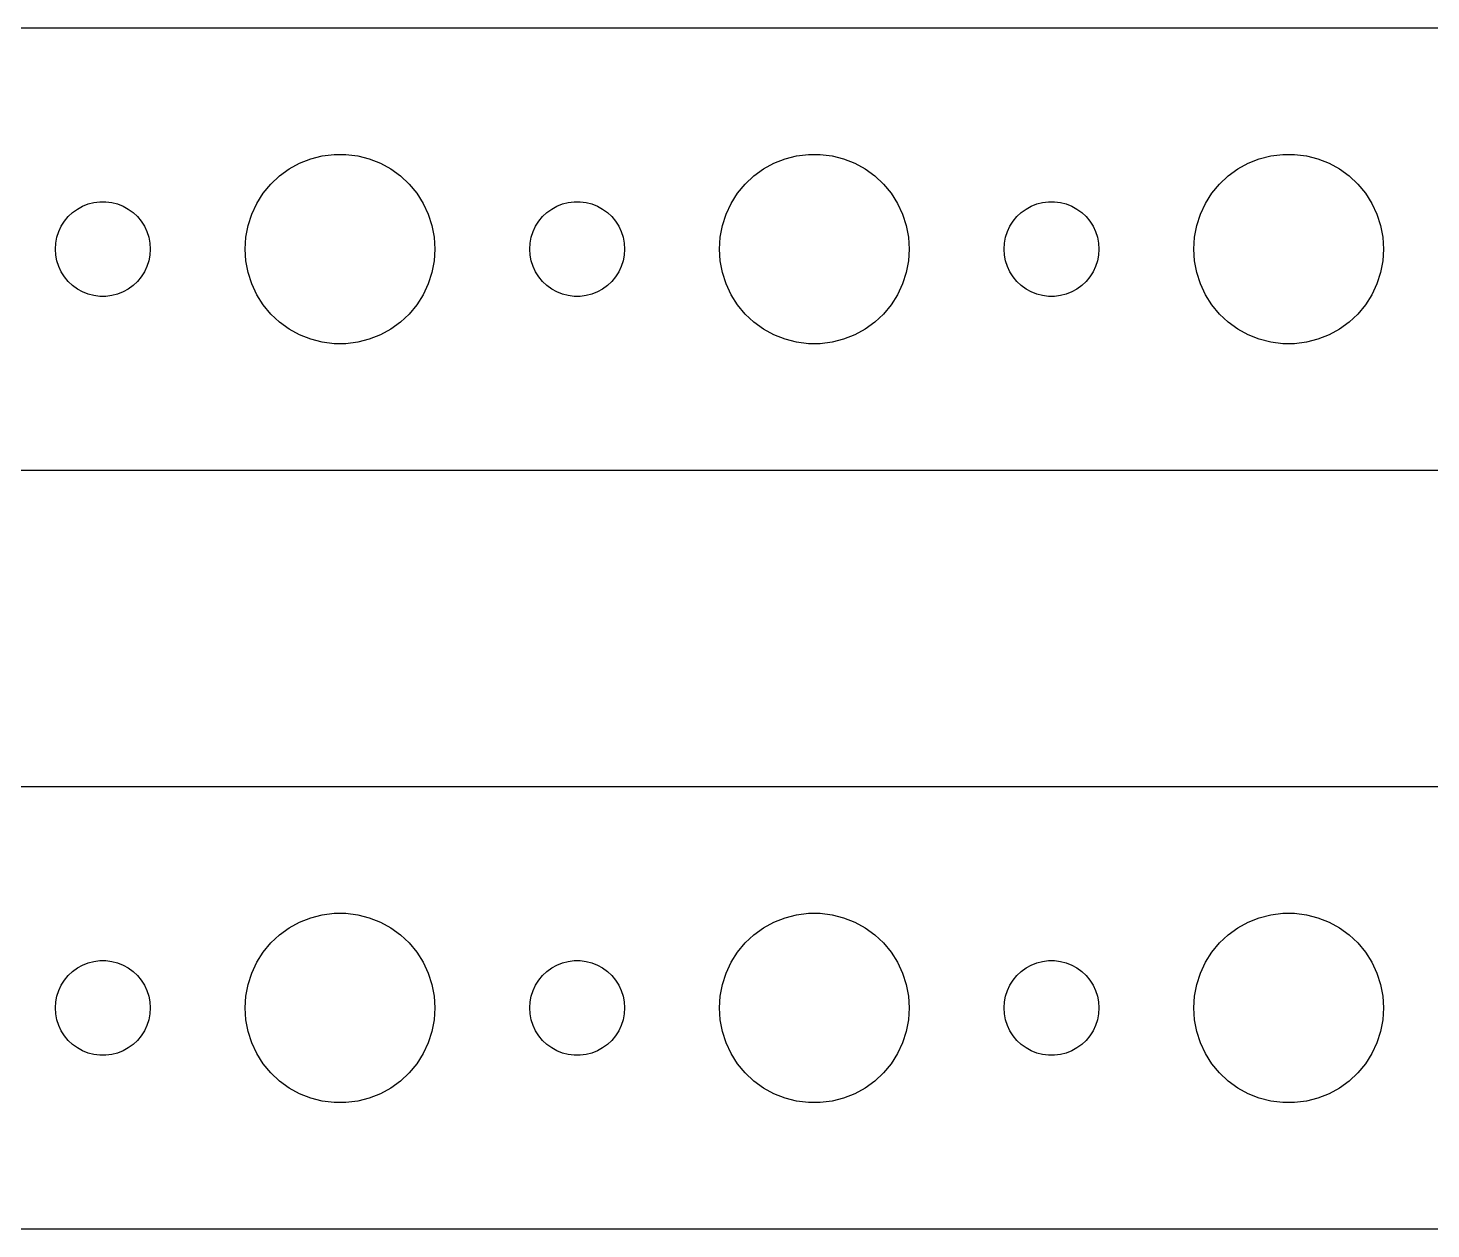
# Model space of a CAD drawing. Header units: metres. Extents: x -90 to 90, y 65 to 151.
# Drawn here: x -47.37 to -3, y 113.01 to 150.99 of the extents above; entities that cross this region are included whole.
import ezdxf

# ---------------------------------------------------------------- set-up
doc = ezdxf.new("R2010")
doc.units = ezdxf.units.M

msp = doc.modelspace()

# ---------------------------------------------------------------- linework, layer by layer
for p, q in [((84.8139, 150.99), (-84.8139, 150.99)), ((-38.7773, 146.714), (-38.427, 146.853)), ((-38.427, 146.853), (-38.0621, 146.947)), ((-38.0621, 146.947), (-37.6884, 146.994)), ((-37.6884, 146.994), (-37.3116, 146.994)), ((-37.3116, 146.994), (-36.9379, 146.947)), ((-36.9379, 146.947), (-36.5729, 146.853)), ((-36.5729, 146.853), (-36.2227, 146.714)), ((-23.7773, 146.714), (-23.427, 146.853)), ((-23.427, 146.853), (-23.0621, 146.947)), ((-23.0621, 146.947), (-22.6884, 146.994)), ((-22.6884, 146.994), (-22.3116, 146.994)), ((-22.3116, 146.994), (-21.9379, 146.947)), ((-21.9379, 146.947), (-21.5729, 146.853)), ((-21.5729, 146.853), (-21.2227, 146.714)), ((-8.77733, 146.714), (-8.42705, 146.853)), ((-8.42705, 146.853), (-8.06213, 146.947)), ((-8.06213, 146.947), (-7.68837, 146.994)), ((-7.68837, 146.994), (-7.31161, 146.994)), ((-7.31161, 146.994), (-6.93785, 146.947)), ((-6.93785, 146.947), (-6.57294, 146.853)), ((-6.57294, 146.853), (-6.22266, 146.714)), ((-39.4123, 146.312), (-39.1075, 146.533)), ((-39.1075, 146.533), (-38.7773, 146.714)), ((-36.2227, 146.714), (-35.8925, 146.533)), ((-35.8925, 146.533), (-35.5877, 146.312)), ((-24.4123, 146.312), (-24.1075, 146.533)), ((-24.1075, 146.533), (-23.7773, 146.714)), ((-21.2227, 146.714), (-20.8925, 146.533)), ((-20.8925, 146.533), (-20.5877, 146.312)), ((-9.41226, 146.312), (-9.10747, 146.533)), ((-9.10747, 146.533), (-8.77733, 146.714)), ((-6.22266, 146.714), (-5.89252, 146.533)), ((-5.89252, 146.533), (-5.58772, 146.312)), ((-39.927, 145.763), (-39.6869, 146.054)), ((-39.6869, 146.054), (-39.4123, 146.312)), ((-35.5877, 146.312), (-35.3131, 146.054)), ((-35.3131, 146.054), (-35.0729, 145.763)), ((-24.927, 145.763), (-24.6869, 146.054)), ((-24.6869, 146.054), (-24.4123, 146.312)), ((-20.5877, 146.312), (-20.3131, 146.054)), ((-20.3131, 146.054), (-20.0729, 145.763)), ((-9.92705, 145.763), (-9.6869, 146.054)), ((-9.6869, 146.054), (-9.41226, 146.312)), ((-5.58772, 146.312), (-5.31308, 146.054)), ((-5.31308, 146.054), (-5.07294, 145.763)), ((-40.1289, 145.445), (-39.927, 145.763)), ((-35.0729, 145.763), (-34.8711, 145.445)), ((-25.1289, 145.445), (-24.927, 145.763)), ((-20.0729, 145.763), (-19.8711, 145.445)), ((-10.1289, 145.445), (-9.92705, 145.763)), ((-5.07294, 145.763), (-4.87108, 145.445)), ((-46.0934, 145.027), (-45.9561, 145.156)), ((-45.9561, 145.156), (-45.8037, 145.266)), ((-45.8037, 145.266), (-45.6387, 145.357)), ((-45.6387, 145.357), (-45.4635, 145.427)), ((-45.4635, 145.427), (-45.2811, 145.473)), ((-45.2811, 145.473), (-45.0942, 145.497)), ((-45.0942, 145.497), (-44.9058, 145.497)), ((-44.9058, 145.497), (-44.7189, 145.473)), ((-44.7189, 145.473), (-44.5365, 145.427)), ((-44.5365, 145.427), (-44.3613, 145.357)), ((-44.3613, 145.357), (-44.1963, 145.266)), ((-44.1963, 145.266), (-44.0439, 145.156)), ((-44.0439, 145.156), (-43.9065, 145.027)), ((-40.4057, 144.746), (-40.2893, 145.104)), ((-40.2893, 145.104), (-40.1289, 145.445)), ((-34.8711, 145.445), (-34.7107, 145.104)), ((-34.7107, 145.104), (-34.5942, 144.746)), ((-31.0934, 145.027), (-30.9561, 145.156)), ((-30.9561, 145.156), (-30.8037, 145.266)), ((-30.8037, 145.266), (-30.6387, 145.357)), ((-30.6387, 145.357), (-30.4635, 145.427)), ((-30.4635, 145.427), (-30.2811, 145.473)), ((-30.2811, 145.473), (-30.0942, 145.497)), ((-30.0942, 145.497), (-29.9058, 145.497)), ((-29.9058, 145.497), (-29.7189, 145.473)), ((-29.7189, 145.473), (-29.5365, 145.427)), ((-29.5365, 145.427), (-29.3613, 145.357)), ((-29.3613, 145.357), (-29.1963, 145.266)), ((-29.1963, 145.266), (-29.0439, 145.156)), ((-29.0439, 145.156), (-28.9065, 145.027)), ((-25.4057, 144.746), (-25.2893, 145.104)), ((-25.2893, 145.104), (-25.1289, 145.445)), ((-19.8711, 145.445), (-19.7107, 145.104)), ((-19.7107, 145.104), (-19.5942, 144.746)), ((-16.0934, 145.027), (-15.9561, 145.156)), ((-15.9561, 145.156), (-15.8037, 145.266)), ((-15.8037, 145.266), (-15.6387, 145.357)), ((-15.6387, 145.357), (-15.4635, 145.427)), ((-15.4635, 145.427), (-15.2811, 145.473)), ((-15.2811, 145.473), (-15.0942, 145.497)), ((-15.0942, 145.497), (-14.9058, 145.497)), ((-14.9058, 145.497), (-14.7189, 145.473)), ((-14.7189, 145.473), (-14.5365, 145.427)), ((-14.5365, 145.427), (-14.3613, 145.357)), ((-14.3613, 145.357), (-14.1963, 145.266)), ((-14.1963, 145.266), (-14.0439, 145.156)), ((-14.0439, 145.156), (-13.9065, 145.027)), ((-10.4057, 144.746), (-10.2893, 145.104)), ((-10.2893, 145.104), (-10.1289, 145.445)), ((-4.87108, 145.445), (-4.71066, 145.104)), ((-4.71066, 145.104), (-4.59424, 144.746)), ((-46.3947, 144.552), (-46.3145, 144.723)), ((-46.3145, 144.723), (-46.2135, 144.882)), ((-46.2135, 144.882), (-46.0934, 145.027)), ((-43.9065, 145.027), (-43.7865, 144.882)), ((-43.7865, 144.882), (-43.6855, 144.723)), ((-43.6855, 144.723), (-43.6053, 144.552)), ((-40.4763, 144.376), (-40.4057, 144.746)), ((-34.5942, 144.746), (-34.5237, 144.376)), ((-31.3947, 144.552), (-31.3145, 144.723)), ((-31.3145, 144.723), (-31.2135, 144.882)), ((-31.2135, 144.882), (-31.0934, 145.027)), ((-28.9065, 145.027), (-28.7865, 144.882)), ((-28.7865, 144.882), (-28.6855, 144.723)), ((-28.6855, 144.723), (-28.6053, 144.552)), ((-25.4763, 144.376), (-25.4057, 144.746)), ((-19.5942, 144.746), (-19.5237, 144.376)), ((-16.3947, 144.552), (-16.3145, 144.723)), ((-16.3145, 144.723), (-16.2135, 144.882)), ((-16.2135, 144.882), (-16.0934, 145.027)), ((-13.9065, 145.027), (-13.7865, 144.882)), ((-13.7865, 144.882), (-13.6855, 144.723)), ((-13.6855, 144.723), (-13.6053, 144.552)), ((-10.4763, 144.376), (-10.4057, 144.746)), ((-4.59424, 144.746), (-4.52365, 144.376)), ((-46.5, 144), (-46.4882, 144.188)), ((-46.4882, 144.188), (-46.4529, 144.373)), ((-46.4529, 144.373), (-46.3947, 144.552)), ((-43.6053, 144.552), (-43.5471, 144.373)), ((-43.5471, 144.373), (-43.5118, 144.188)), ((-43.5118, 144.188), (-43.5, 144)), ((-40.5, 144), (-40.4763, 144.376)), ((-34.5237, 144.376), (-34.5, 144)), ((-31.5, 144), (-31.4882, 144.188)), ((-31.4882, 144.188), (-31.4529, 144.373)), ((-31.4529, 144.373), (-31.3947, 144.552)), ((-28.6053, 144.552), (-28.5471, 144.373)), ((-28.5471, 144.373), (-28.5118, 144.188)), ((-28.5118, 144.188), (-28.5, 144)), ((-25.5, 144), (-25.4763, 144.376)), ((-19.5237, 144.376), (-19.5, 144)), ((-16.5, 144), (-16.4882, 144.188)), ((-16.4882, 144.188), (-16.4529, 144.373)), ((-16.4529, 144.373), (-16.3947, 144.552)), ((-13.6053, 144.552), (-13.5471, 144.373)), ((-13.5471, 144.373), (-13.5118, 144.188)), ((-13.5118, 144.188), (-13.5, 144)), ((-10.5, 144), (-10.4763, 144.376)), ((-4.52365, 144.376), (-4.5, 144)), ((-46.4882, 143.812), (-46.5, 144)), ((-46.4529, 143.627), (-46.4882, 143.812)), ((-43.5118, 143.812), (-43.5471, 143.627)), ((-43.5, 144), (-43.5118, 143.812)), ((-40.4763, 143.624), (-40.5, 144)), ((-34.5, 144), (-34.5237, 143.624)), ((-31.4882, 143.812), (-31.5, 144)), ((-31.4529, 143.627), (-31.4882, 143.812)), ((-28.5118, 143.812), (-28.5471, 143.627)), ((-28.5, 144), (-28.5118, 143.812)), ((-25.4763, 143.624), (-25.5, 144)), ((-19.5, 144), (-19.5237, 143.624)), ((-16.4882, 143.812), (-16.5, 144)), ((-16.4529, 143.627), (-16.4882, 143.812)), ((-13.5118, 143.812), (-13.5471, 143.627)), ((-13.5, 144), (-13.5118, 143.812)), ((-10.4763, 143.624), (-10.5, 144)), ((-4.5, 144), (-4.52365, 143.624)), ((-46.3947, 143.448), (-46.4529, 143.627)), ((-46.3145, 143.277), (-46.3947, 143.448)), ((-43.6053, 143.448), (-43.6855, 143.277)), ((-43.5471, 143.627), (-43.6053, 143.448)), ((-40.4057, 143.254), (-40.4763, 143.624)), ((-34.5237, 143.624), (-34.5942, 143.254)), ((-31.3947, 143.448), (-31.4529, 143.627)), ((-31.3145, 143.277), (-31.3947, 143.448)), ((-28.6053, 143.448), (-28.6855, 143.277)), ((-28.5471, 143.627), (-28.6053, 143.448)), ((-25.4057, 143.254), (-25.4763, 143.624)), ((-19.5237, 143.624), (-19.5942, 143.254)), ((-16.3947, 143.448), (-16.4529, 143.627)), ((-16.3145, 143.277), (-16.3947, 143.448)), ((-13.6053, 143.448), (-13.6855, 143.277)), ((-13.5471, 143.627), (-13.6053, 143.448)), ((-10.4057, 143.254), (-10.4763, 143.624)), ((-4.52365, 143.624), (-4.59424, 143.254)), ((-46.2135, 143.118), (-46.3145, 143.277)), ((-46.0934, 142.973), (-46.2135, 143.118)), ((-45.9561, 142.844), (-46.0934, 142.973)), ((-43.9065, 142.973), (-44.0439, 142.844)), ((-43.7865, 143.118), (-43.9065, 142.973)), ((-43.6855, 143.277), (-43.7865, 143.118)), ((-40.2893, 142.896), (-40.4057, 143.254)), ((-40.1289, 142.555), (-40.2893, 142.896)), ((-34.7107, 142.896), (-34.8711, 142.555)), ((-34.5942, 143.254), (-34.7107, 142.896)), ((-31.2135, 143.118), (-31.3145, 143.277)), ((-31.0934, 142.973), (-31.2135, 143.118)), ((-30.9561, 142.844), (-31.0934, 142.973)), ((-28.9065, 142.973), (-29.0439, 142.844)), ((-28.7865, 143.118), (-28.9065, 142.973)), ((-28.6855, 143.277), (-28.7865, 143.118)), ((-25.2893, 142.896), (-25.4057, 143.254)), ((-25.1289, 142.555), (-25.2893, 142.896)), ((-19.7107, 142.896), (-19.8711, 142.555)), ((-19.5942, 143.254), (-19.7107, 142.896)), ((-16.2135, 143.118), (-16.3145, 143.277)), ((-16.0934, 142.973), (-16.2135, 143.118)), ((-15.9561, 142.844), (-16.0934, 142.973)), ((-13.9065, 142.973), (-14.0439, 142.844)), ((-13.7865, 143.118), (-13.9065, 142.973)), ((-13.6855, 143.277), (-13.7865, 143.118)), ((-10.2893, 142.896), (-10.4057, 143.254)), ((-10.1289, 142.555), (-10.2893, 142.896)), ((-4.71066, 142.896), (-4.87108, 142.555)), ((-4.59424, 143.254), (-4.71066, 142.896)), ((-45.8037, 142.734), (-45.9561, 142.844)), ((-45.6387, 142.643), (-45.8037, 142.734)), ((-45.4635, 142.573), (-45.6387, 142.643)), ((-45.2811, 142.527), (-45.4635, 142.573)), ((-45.0942, 142.503), (-45.2811, 142.527)), ((-44.9058, 142.503), (-45.0942, 142.503)), ((-44.7189, 142.527), (-44.9058, 142.503)), ((-44.5365, 142.573), (-44.7189, 142.527)), ((-44.3613, 142.643), (-44.5365, 142.573)), ((-44.1963, 142.734), (-44.3613, 142.643)), ((-44.0439, 142.844), (-44.1963, 142.734)), ((-39.927, 142.237), (-40.1289, 142.555)), ((-34.8711, 142.555), (-35.0729, 142.237)), ((-30.8037, 142.734), (-30.9561, 142.844)), ((-30.6387, 142.643), (-30.8037, 142.734)), ((-30.4635, 142.573), (-30.6387, 142.643)), ((-30.2811, 142.527), (-30.4635, 142.573)), ((-30.0942, 142.503), (-30.2811, 142.527)), ((-29.9058, 142.503), (-30.0942, 142.503)), ((-29.7189, 142.527), (-29.9058, 142.503)), ((-29.5365, 142.573), (-29.7189, 142.527)), ((-29.3613, 142.643), (-29.5365, 142.573)), ((-29.1963, 142.734), (-29.3613, 142.643)), ((-29.0439, 142.844), (-29.1963, 142.734)), ((-24.927, 142.237), (-25.1289, 142.555)), ((-19.8711, 142.555), (-20.0729, 142.237)), ((-15.8037, 142.734), (-15.9561, 142.844)), ((-15.6387, 142.643), (-15.8037, 142.734)), ((-15.4635, 142.573), (-15.6387, 142.643)), ((-15.2811, 142.527), (-15.4635, 142.573)), ((-15.0942, 142.503), (-15.2811, 142.527)), ((-14.9058, 142.503), (-15.0942, 142.503)), ((-14.7189, 142.527), (-14.9058, 142.503)), ((-14.5365, 142.573), (-14.7189, 142.527)), ((-14.3613, 142.643), (-14.5365, 142.573)), ((-14.1963, 142.734), (-14.3613, 142.643)), ((-14.0439, 142.844), (-14.1963, 142.734)), ((-9.92705, 142.237), (-10.1289, 142.555)), ((-4.87108, 142.555), (-5.07294, 142.237)), ((-39.6869, 141.946), (-39.927, 142.237)), ((-35.0729, 142.237), (-35.3131, 141.946)), ((-24.6869, 141.946), (-24.927, 142.237)), ((-20.0729, 142.237), (-20.3131, 141.946)), ((-9.6869, 141.946), (-9.92705, 142.237)), ((-5.07294, 142.237), (-5.31308, 141.946)), ((-39.4123, 141.688), (-39.6869, 141.946)), ((-39.1075, 141.467), (-39.4123, 141.688)), ((-35.5877, 141.688), (-35.8925, 141.467)), ((-35.3131, 141.946), (-35.5877, 141.688)), ((-24.4123, 141.688), (-24.6869, 141.946)), ((-24.1075, 141.467), (-24.4123, 141.688)), ((-20.5877, 141.688), (-20.8925, 141.467)), ((-20.3131, 141.946), (-20.5877, 141.688)), ((-9.41226, 141.688), (-9.6869, 141.946)), ((-9.10747, 141.467), (-9.41226, 141.688)), ((-5.58772, 141.688), (-5.89252, 141.467)), ((-5.31308, 141.946), (-5.58772, 141.688)), ((-38.7773, 141.286), (-39.1075, 141.467)), ((-38.427, 141.147), (-38.7773, 141.286)), ((-38.0621, 141.053), (-38.427, 141.147)), ((-36.5729, 141.147), (-36.9379, 141.053)), ((-36.2227, 141.286), (-36.5729, 141.147)), ((-35.8925, 141.467), (-36.2227, 141.286)), ((-23.7773, 141.286), (-24.1075, 141.467)), ((-23.427, 141.147), (-23.7773, 141.286)), ((-23.0621, 141.053), (-23.427, 141.147)), ((-21.5729, 141.147), (-21.9379, 141.053)), ((-21.2227, 141.286), (-21.5729, 141.147)), ((-20.8925, 141.467), (-21.2227, 141.286)), ((-8.77733, 141.286), (-9.10747, 141.467)), ((-8.42705, 141.147), (-8.77733, 141.286)), ((-8.06213, 141.053), (-8.42705, 141.147)), ((-6.57294, 141.147), (-6.93785, 141.053)), ((-6.22266, 141.286), (-6.57294, 141.147)), ((-5.89252, 141.467), (-6.22266, 141.286)), ((-37.6884, 141.006), (-38.0621, 141.053)), ((-37.3116, 141.006), (-37.6884, 141.006)), ((-36.9379, 141.053), (-37.3116, 141.006)), ((-22.6884, 141.006), (-23.0621, 141.053)), ((-22.3116, 141.006), (-22.6884, 141.006)), ((-21.9379, 141.053), (-22.3116, 141.006)), ((-7.68837, 141.006), (-8.06213, 141.053)), ((-7.31161, 141.006), (-7.68837, 141.006)), ((-6.93785, 141.053), (-7.31161, 141.006)), ((-84.8139, 137.01), (84.8139, 137.01)), ((84.8139, 126.99), (-84.8139, 126.99)), ((-38.427, 122.853), (-38.0621, 122.947)), ((-38.0621, 122.947), (-37.6884, 122.994)), ((-37.6884, 122.994), (-37.3116, 122.994)), ((-37.3116, 122.994), (-36.9379, 122.947)), ((-36.9379, 122.947), (-36.5729, 122.853)), ((-23.427, 122.853), (-23.0621, 122.947)), ((-23.0621, 122.947), (-22.6884, 122.994)), ((-22.6884, 122.994), (-22.3116, 122.994)), ((-22.3116, 122.994), (-21.9379, 122.947)), ((-21.9379, 122.947), (-21.5729, 122.853)), ((-8.42705, 122.853), (-8.06213, 122.947)), ((-8.06213, 122.947), (-7.68837, 122.994)), ((-7.68837, 122.994), (-7.31161, 122.994)), ((-7.31161, 122.994), (-6.93785, 122.947)), ((-6.93785, 122.947), (-6.57294, 122.853)), ((-39.4123, 122.312), (-39.1075, 122.533)), ((-39.1075, 122.533), (-38.7773, 122.714)), ((-38.7773, 122.714), (-38.427, 122.853)), ((-36.5729, 122.853), (-36.2227, 122.714)), ((-36.2227, 122.714), (-35.8925, 122.533)), ((-35.8925, 122.533), (-35.5877, 122.312)), ((-24.4123, 122.312), (-24.1075, 122.533)), ((-24.1075, 122.533), (-23.7773, 122.714)), ((-23.7773, 122.714), (-23.427, 122.853)), ((-21.5729, 122.853), (-21.2227, 122.714)), ((-21.2227, 122.714), (-20.8925, 122.533)), ((-20.8925, 122.533), (-20.5877, 122.312)), ((-9.41226, 122.312), (-9.10747, 122.533)), ((-9.10747, 122.533), (-8.77733, 122.714)), ((-8.77733, 122.714), (-8.42705, 122.853)), ((-6.57294, 122.853), (-6.22266, 122.714)), ((-6.22266, 122.714), (-5.89252, 122.533)), ((-5.89252, 122.533), (-5.58772, 122.312)), ((-39.927, 121.763), (-39.6869, 122.054)), ((-39.6869, 122.054), (-39.4123, 122.312)), ((-35.5877, 122.312), (-35.3131, 122.054)), ((-35.3131, 122.054), (-35.0729, 121.763)), ((-24.927, 121.763), (-24.6869, 122.054)), ((-24.6869, 122.054), (-24.4123, 122.312)), ((-20.5877, 122.312), (-20.3131, 122.054)), ((-20.3131, 122.054), (-20.0729, 121.763)), ((-9.92705, 121.763), (-9.6869, 122.054)), ((-9.6869, 122.054), (-9.41226, 122.312)), ((-5.58772, 122.312), (-5.31308, 122.054)), ((-5.31308, 122.054), (-5.07294, 121.763)), ((-40.1289, 121.445), (-39.927, 121.763)), ((-35.0729, 121.763), (-34.8711, 121.445)), ((-25.1289, 121.445), (-24.927, 121.763)), ((-20.0729, 121.763), (-19.8711, 121.445)), ((-10.1289, 121.445), (-9.92705, 121.763)), ((-5.07294, 121.763), (-4.87108, 121.445)), ((-46.0934, 121.027), (-45.9561, 121.156)), ((-45.9561, 121.156), (-45.8037, 121.266)), ((-45.8037, 121.266), (-45.6387, 121.357)), ((-45.6387, 121.357), (-45.4635, 121.427)), ((-45.4635, 121.427), (-45.2811, 121.473)), ((-45.2811, 121.473), (-45.0942, 121.497)), ((-45.0942, 121.497), (-44.9058, 121.497)), ((-44.9058, 121.497), (-44.7189, 121.473)), ((-44.7189, 121.473), (-44.5365, 121.427)), ((-44.5365, 121.427), (-44.3613, 121.357)), ((-44.3613, 121.357), (-44.1963, 121.266)), ((-44.1963, 121.266), (-44.0439, 121.156)), ((-44.0439, 121.156), (-43.9065, 121.027)), ((-40.2893, 121.104), (-40.1289, 121.445)), ((-34.8711, 121.445), (-34.7107, 121.104)), ((-31.0934, 121.027), (-30.9561, 121.156)), ((-30.9561, 121.156), (-30.8037, 121.266)), ((-30.8037, 121.266), (-30.6387, 121.357)), ((-30.6387, 121.357), (-30.4635, 121.427)), ((-30.4635, 121.427), (-30.2811, 121.473)), ((-30.2811, 121.473), (-30.0942, 121.497)), ((-30.0942, 121.497), (-29.9058, 121.497)), ((-29.9058, 121.497), (-29.7189, 121.473)), ((-29.7189, 121.473), (-29.5365, 121.427)), ((-29.5365, 121.427), (-29.3613, 121.357)), ((-29.3613, 121.357), (-29.1963, 121.266)), ((-29.1963, 121.266), (-29.0439, 121.156)), ((-29.0439, 121.156), (-28.9065, 121.027)), ((-25.2893, 121.104), (-25.1289, 121.445)), ((-19.8711, 121.445), (-19.7107, 121.104)), ((-16.0934, 121.027), (-15.9561, 121.156)), ((-15.9561, 121.156), (-15.8037, 121.266)), ((-15.8037, 121.266), (-15.6387, 121.357)), ((-15.6387, 121.357), (-15.4635, 121.427)), ((-15.4635, 121.427), (-15.2811, 121.473)), ((-15.2811, 121.473), (-15.0942, 121.497)), ((-15.0942, 121.497), (-14.9058, 121.497)), ((-14.9058, 121.497), (-14.7189, 121.473)), ((-14.7189, 121.473), (-14.5365, 121.427)), ((-14.5365, 121.427), (-14.3613, 121.357)), ((-14.3613, 121.357), (-14.1963, 121.266)), ((-14.1963, 121.266), (-14.0439, 121.156)), ((-14.0439, 121.156), (-13.9065, 121.027)), ((-10.2893, 121.104), (-10.1289, 121.445)), ((-4.87108, 121.445), (-4.71066, 121.104)), ((-46.3947, 120.552), (-46.3145, 120.723)), ((-46.3145, 120.723), (-46.2135, 120.882)), ((-46.2135, 120.882), (-46.0934, 121.027)), ((-43.9065, 121.027), (-43.7865, 120.882)), ((-43.7865, 120.882), (-43.6855, 120.723)), ((-43.6855, 120.723), (-43.6053, 120.552)), ((-40.4763, 120.376), (-40.4057, 120.746)), ((-40.4057, 120.746), (-40.2893, 121.104)), ((-34.7107, 121.104), (-34.5942, 120.746)), ((-34.5942, 120.746), (-34.5237, 120.376)), ((-31.3947, 120.552), (-31.3145, 120.723)), ((-31.3145, 120.723), (-31.2135, 120.882)), ((-31.2135, 120.882), (-31.0934, 121.027)), ((-28.9065, 121.027), (-28.7865, 120.882)), ((-28.7865, 120.882), (-28.6855, 120.723)), ((-28.6855, 120.723), (-28.6053, 120.552)), ((-25.4763, 120.376), (-25.4057, 120.746)), ((-25.4057, 120.746), (-25.2893, 121.104)), ((-19.7107, 121.104), (-19.5942, 120.746)), ((-19.5942, 120.746), (-19.5237, 120.376)), ((-16.3947, 120.552), (-16.3145, 120.723)), ((-16.3145, 120.723), (-16.2135, 120.882)), ((-16.2135, 120.882), (-16.0934, 121.027)), ((-13.9065, 121.027), (-13.7865, 120.882)), ((-13.7865, 120.882), (-13.6855, 120.723)), ((-13.6855, 120.723), (-13.6053, 120.552)), ((-10.4763, 120.376), (-10.4057, 120.746)), ((-10.4057, 120.746), (-10.2893, 121.104)), ((-4.71066, 121.104), (-4.59424, 120.746)), ((-4.59424, 120.746), (-4.52365, 120.376)), ((-46.4882, 120.188), (-46.4529, 120.373)), ((-46.4529, 120.373), (-46.3947, 120.552)), ((-43.6053, 120.552), (-43.5471, 120.373)), ((-43.5471, 120.373), (-43.5118, 120.188)), ((-40.5, 120), (-40.4763, 120.376)), ((-34.5237, 120.376), (-34.5, 120)), ((-31.4882, 120.188), (-31.4529, 120.373)), ((-31.4529, 120.373), (-31.3947, 120.552)), ((-28.6053, 120.552), (-28.5471, 120.373)), ((-28.5471, 120.373), (-28.5118, 120.188)), ((-25.5, 120), (-25.4763, 120.376)), ((-19.5237, 120.376), (-19.5, 120)), ((-16.4882, 120.188), (-16.4529, 120.373)), ((-16.4529, 120.373), (-16.3947, 120.552)), ((-13.6053, 120.552), (-13.5471, 120.373)), ((-13.5471, 120.373), (-13.5118, 120.188)), ((-10.5, 120), (-10.4763, 120.376)), ((-4.52365, 120.376), (-4.5, 120)), ((-46.5, 120), (-46.4882, 120.188)), ((-46.4882, 119.812), (-46.5, 120)), ((-46.4529, 119.627), (-46.4882, 119.812)), ((-43.5118, 119.812), (-43.5471, 119.627)), ((-43.5118, 120.188), (-43.5, 120)), ((-43.5, 120), (-43.5118, 119.812)), ((-40.4763, 119.624), (-40.5, 120)), ((-34.5, 120), (-34.5237, 119.624)), ((-31.5, 120), (-31.4882, 120.188)), ((-31.4882, 119.812), (-31.5, 120)), ((-31.4529, 119.627), (-31.4882, 119.812)), ((-28.5118, 119.812), (-28.5471, 119.627)), ((-28.5118, 120.188), (-28.5, 120)), ((-28.5, 120), (-28.5118, 119.812)), ((-25.4763, 119.624), (-25.5, 120)), ((-19.5, 120), (-19.5237, 119.624)), ((-16.5, 120), (-16.4882, 120.188)), ((-16.4882, 119.812), (-16.5, 120)), ((-16.4529, 119.627), (-16.4882, 119.812)), ((-13.5118, 119.812), (-13.5471, 119.627)), ((-13.5118, 120.188), (-13.5, 120)), ((-13.5, 120), (-13.5118, 119.812)), ((-10.4763, 119.624), (-10.5, 120)), ((-4.5, 120), (-4.52365, 119.624)), ((-46.3947, 119.448), (-46.4529, 119.627)), ((-46.3145, 119.277), (-46.3947, 119.448)), ((-43.6053, 119.448), (-43.6855, 119.277)), ((-43.5471, 119.627), (-43.6053, 119.448)), ((-40.4057, 119.254), (-40.4763, 119.624)), ((-34.5237, 119.624), (-34.5942, 119.254)), ((-31.3947, 119.448), (-31.4529, 119.627)), ((-31.3145, 119.277), (-31.3947, 119.448)), ((-28.6053, 119.448), (-28.6855, 119.277)), ((-28.5471, 119.627), (-28.6053, 119.448)), ((-25.4057, 119.254), (-25.4763, 119.624)), ((-19.5237, 119.624), (-19.5942, 119.254)), ((-16.3947, 119.448), (-16.4529, 119.627)), ((-16.3145, 119.277), (-16.3947, 119.448)), ((-13.6053, 119.448), (-13.6855, 119.277)), ((-13.5471, 119.627), (-13.6053, 119.448)), ((-10.4057, 119.254), (-10.4763, 119.624)), ((-4.52365, 119.624), (-4.59424, 119.254)), ((-46.2135, 119.118), (-46.3145, 119.277)), ((-46.0934, 118.973), (-46.2135, 119.118)), ((-45.9561, 118.844), (-46.0934, 118.973)), ((-43.9065, 118.973), (-44.0439, 118.844)), ((-43.7865, 119.118), (-43.9065, 118.973)), ((-43.6855, 119.277), (-43.7865, 119.118)), ((-40.2893, 118.896), (-40.4057, 119.254)), ((-34.5942, 119.254), (-34.7107, 118.896)), ((-31.2135, 119.118), (-31.3145, 119.277)), ((-31.0934, 118.973), (-31.2135, 119.118)), ((-30.9561, 118.844), (-31.0934, 118.973)), ((-28.9065, 118.973), (-29.0439, 118.844)), ((-28.7865, 119.118), (-28.9065, 118.973)), ((-28.6855, 119.277), (-28.7865, 119.118)), ((-25.2893, 118.896), (-25.4057, 119.254)), ((-19.5942, 119.254), (-19.7107, 118.896)), ((-16.2135, 119.118), (-16.3145, 119.277)), ((-16.0934, 118.973), (-16.2135, 119.118)), ((-15.9561, 118.844), (-16.0934, 118.973)), ((-13.9065, 118.973), (-14.0439, 118.844)), ((-13.7865, 119.118), (-13.9065, 118.973)), ((-13.6855, 119.277), (-13.7865, 119.118)), ((-10.2893, 118.896), (-10.4057, 119.254)), ((-4.59424, 119.254), (-4.71066, 118.896)), ((-45.8037, 118.734), (-45.9561, 118.844)), ((-45.6387, 118.643), (-45.8037, 118.734)), ((-45.4635, 118.573), (-45.6387, 118.643)), ((-45.2811, 118.527), (-45.4635, 118.573)), ((-45.0942, 118.503), (-45.2811, 118.527)), ((-44.9058, 118.503), (-45.0942, 118.503)), ((-44.7189, 118.527), (-44.9058, 118.503)), ((-44.5365, 118.573), (-44.7189, 118.527)), ((-44.3613, 118.643), (-44.5365, 118.573)), ((-44.1963, 118.734), (-44.3613, 118.643)), ((-44.0439, 118.844), (-44.1963, 118.734)), ((-40.1289, 118.555), (-40.2893, 118.896)), ((-39.927, 118.237), (-40.1289, 118.555)), ((-34.8711, 118.555), (-35.0729, 118.237)), ((-34.7107, 118.896), (-34.8711, 118.555)), ((-30.8037, 118.734), (-30.9561, 118.844)), ((-30.6387, 118.643), (-30.8037, 118.734)), ((-30.4635, 118.573), (-30.6387, 118.643)), ((-30.2811, 118.527), (-30.4635, 118.573)), ((-30.0942, 118.503), (-30.2811, 118.527)), ((-29.9058, 118.503), (-30.0942, 118.503)), ((-29.7189, 118.527), (-29.9058, 118.503)), ((-29.5365, 118.573), (-29.7189, 118.527)), ((-29.3613, 118.643), (-29.5365, 118.573)), ((-29.1963, 118.734), (-29.3613, 118.643)), ((-29.0439, 118.844), (-29.1963, 118.734)), ((-25.1289, 118.555), (-25.2893, 118.896)), ((-24.927, 118.237), (-25.1289, 118.555)), ((-19.8711, 118.555), (-20.0729, 118.237)), ((-19.7107, 118.896), (-19.8711, 118.555)), ((-15.8037, 118.734), (-15.9561, 118.844)), ((-15.6387, 118.643), (-15.8037, 118.734)), ((-15.4635, 118.573), (-15.6387, 118.643)), ((-15.2811, 118.527), (-15.4635, 118.573)), ((-15.0942, 118.503), (-15.2811, 118.527)), ((-14.9058, 118.503), (-15.0942, 118.503)), ((-14.7189, 118.527), (-14.9058, 118.503)), ((-14.5365, 118.573), (-14.7189, 118.527)), ((-14.3613, 118.643), (-14.5365, 118.573)), ((-14.1963, 118.734), (-14.3613, 118.643)), ((-14.0439, 118.844), (-14.1963, 118.734)), ((-10.1289, 118.555), (-10.2893, 118.896)), ((-9.92705, 118.237), (-10.1289, 118.555)), ((-4.87108, 118.555), (-5.07294, 118.237)), ((-4.71066, 118.896), (-4.87108, 118.555)), ((-39.6869, 117.946), (-39.927, 118.237)), ((-35.0729, 118.237), (-35.3131, 117.946)), ((-24.6869, 117.946), (-24.927, 118.237)), ((-20.0729, 118.237), (-20.3131, 117.946)), ((-9.6869, 117.946), (-9.92705, 118.237)), ((-5.07294, 118.237), (-5.31308, 117.946)), ((-39.4123, 117.688), (-39.6869, 117.946)), ((-39.1075, 117.467), (-39.4123, 117.688)), ((-35.5877, 117.688), (-35.8925, 117.467)), ((-35.3131, 117.946), (-35.5877, 117.688)), ((-24.4123, 117.688), (-24.6869, 117.946)), ((-24.1075, 117.467), (-24.4123, 117.688)), ((-20.5877, 117.688), (-20.8925, 117.467)), ((-20.3131, 117.946), (-20.5877, 117.688)), ((-9.41226, 117.688), (-9.6869, 117.946)), ((-9.10747, 117.467), (-9.41226, 117.688)), ((-5.58772, 117.688), (-5.89252, 117.467)), ((-5.31308, 117.946), (-5.58772, 117.688)), ((-38.7773, 117.286), (-39.1075, 117.467)), ((-38.427, 117.147), (-38.7773, 117.286)), ((-38.0621, 117.053), (-38.427, 117.147)), ((-36.5729, 117.147), (-36.9379, 117.053)), ((-36.2227, 117.286), (-36.5729, 117.147)), ((-35.8925, 117.467), (-36.2227, 117.286)), ((-23.7773, 117.286), (-24.1075, 117.467)), ((-23.427, 117.147), (-23.7773, 117.286)), ((-23.0621, 117.053), (-23.427, 117.147)), ((-21.5729, 117.147), (-21.9379, 117.053)), ((-21.2227, 117.286), (-21.5729, 117.147)), ((-20.8925, 117.467), (-21.2227, 117.286)), ((-8.77733, 117.286), (-9.10747, 117.467)), ((-8.42705, 117.147), (-8.77733, 117.286)), ((-8.06213, 117.053), (-8.42705, 117.147)), ((-6.57294, 117.147), (-6.93785, 117.053)), ((-6.22266, 117.286), (-6.57294, 117.147)), ((-5.89252, 117.467), (-6.22266, 117.286)), ((-37.6884, 117.006), (-38.0621, 117.053)), ((-37.3116, 117.006), (-37.6884, 117.006)), ((-36.9379, 117.053), (-37.3116, 117.006)), ((-22.6884, 117.006), (-23.0621, 117.053)), ((-22.3116, 117.006), (-22.6884, 117.006)), ((-21.9379, 117.053), (-22.3116, 117.006)), ((-7.68837, 117.006), (-8.06213, 117.053)), ((-7.31161, 117.006), (-7.68837, 117.006)), ((-6.93785, 117.053), (-7.31161, 117.006)), ((-84.8139, 113.01), (84.8139, 113.01))]:
    msp.add_line(p, q)

doc.saveas('drawing.dxf')
